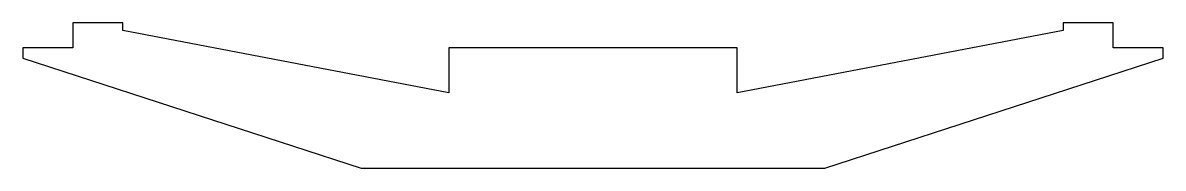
# Model space of a CAD drawing. Extents: x 130.7 to 176.2, y 207.8 to 213.6.
import ezdxf

# ---------------------------------------------------------------- set-up
doc = ezdxf.new("R2010")
doc.units = 0
doc.header["$LTSCALE"] = 15
doc.layers.add('ANA', color=220, linetype='CONTINUOUS')

msp = doc.modelspace()

# ---------------------------------------------------------------- linework, layer by layer
at = {"layer": 'ANA', "color": 0}
msp.add_lwpolyline([(176.155, 212.227), (176.155, 212.641), (174.159, 212.641), (174.159, 213.641), (172.159, 213.641), (172.159, 213.333), (159.153, 210.841), (159.153, 212.641), (147.653, 212.641), (147.653, 210.841), (134.647, 213.333), (134.647, 213.641), (132.647, 213.641), (132.647, 212.641), (130.651, 212.641), (130.651, 212.227), (144.151, 207.841), (149.003, 207.841), (162.655, 207.841)], close=True, dxfattribs=at)

doc.saveas('drawing.dxf')
